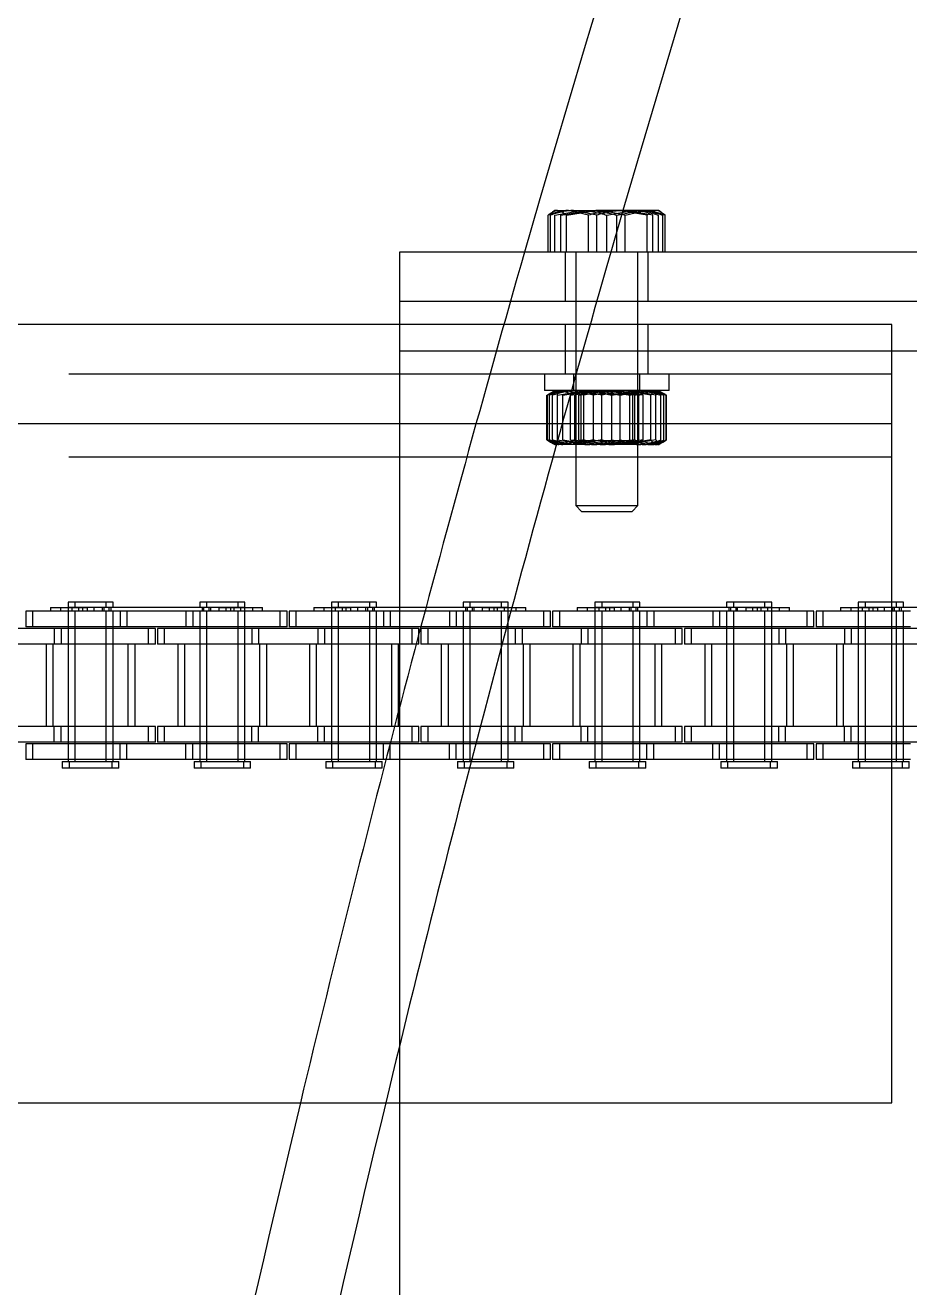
# Model space of a CAD drawing. Header units: metres. Extents: x 0 to 21025, y 0 to 14850.
# Drawn here: x 4790.2 to 4875.4, y 9243.3 to 9365 of the extents above; entities that cross this region are included whole.
import ezdxf

# ---------------------------------------------------------------- set-up
doc = ezdxf.new("R2010")
doc.units = ezdxf.units.M
doc.header["$LTSCALE"] = 25
doc.linetypes.add('HIDDEN2', pattern=[4.7625, 3.175, -1.5875])
for name, color, linetype in [('SL1', 8, 'Continuous'), ('SL4', 4, 'Continuous'), ('ST1', 7, 'HIDDEN2')]:
    doc.layers.add(name, color=color, linetype=linetype)

msp = doc.modelspace()

# ---------------------------------------------------------------- linework, layer by layer
at = {"layer": 'SL1'}
for radius, start, end in [(1916, 144.463607, 163.964491), (1908, 144.699411, 163.77037), (1908, 163.77037, 166.442822), (1916, 163.964491, 166.500502), (1916, 166.500502, 170.757506), (1908, 166.442822, 170.718412)]:
    msp.add_arc((6679.759, 8813.884), radius, start, end, dxfattribs=at)
at = {"layer": 'SL4'}
for p, q in [((4840.594, 9343.146), (4840.594, 9346.699)), ((4841.236, 9347.146), (4840.986, 9347.002)), ((4841.475, 9347.146), (4841.236, 9347.146)), ((4841.475, 9347.146), (4845.177, 9347.146)), ((4842.355, 9346.699), (4845.177, 9347.146)), ((4842.355, 9343.146), (4842.355, 9346.699)), ((4849.938, 9347.146), (4845.177, 9347.146)), ((4847.998, 9346.699), (4849.938, 9347.146)), ((4847.998, 9343.146), (4847.998, 9346.699)), ((4851.236, 9347.146), (4849.938, 9347.146)), ((4851.487, 9347.002), (4851.236, 9347.146)), ((4851.879, 9346.699), (4851.475, 9346.951)), ((4851.879, 9343.146), (4851.879, 9346.699)), ((4926.236, 9343.146), (4826.236, 9343.146)), ((4826.236, 9343.146), (4826.236, 9338.384)), ((4926.236, 9338.384), (4826.236, 9338.384)), ((4826.236, 9338.384), (4826.236, 9336.149)), ((4843.236, 9338.384), (4843.236, 9336.149)), ((4849.236, 9336.149), (4849.236, 9338.384)), ((4873.736, 9336.149), (3548.761, 9336.149)), ((4873.736, 9326.624), (4873.736, 9336.149)), ((4873.736, 9333.621), (4878.736, 9333.621)), ((3548.761, 9326.624), (4873.736, 9326.624)), ((4873.736, 9261.149), (4873.736, 9326.624)), ((4874.18, 9309.384), (4873.736, 9309.384)), ((4873.736, 9308.91), (4874.18, 9308.91)), ((4878.736, 9308.873), (4873.736, 9308.873)), ((4875.51, 9308.541), (4873.736, 9308.541)), ((4873.811, 9308.873), (4873.811, 9308.91)), ((4874.18, 9308.91), (4874.18, 9309.384)), ((4874.835, 9309.384), (4874.18, 9309.384)), ((4874.18, 9308.91), (4874.835, 9308.91)), ((4874.466, 9308.873), (4874.466, 9308.91)), ((4874.835, 9308.91), (4874.835, 9309.384)), ((4875.51, 9307.021), (4873.736, 9307.021)), ((4878.255, 9306.869), (4873.736, 9306.869)), ((4874.18, 9306.869), (4874.18, 9307.021)), ((4874.835, 9306.869), (4874.835, 9307.021)), ((4878.255, 9305.349), (4873.736, 9305.349)), ((4878.255, 9297.419), (4873.736, 9297.419)), ((4878.255, 9295.899), (4873.736, 9295.899)), ((4875.51, 9295.747), (4873.736, 9295.747)), ((4874.18, 9295.747), (4874.18, 9295.899)), ((4874.835, 9295.747), (4874.835, 9295.899)), ((4875.51, 9294.227), (4873.736, 9294.227)), ((4873.736, 9294.042), (4874.733, 9294.042)), ((4874.18, 9294.042), (4874.18, 9294.227)), ((4874.733, 9293.384), (4874.733, 9294.042)), ((4874.733, 9294.042), (4875.388, 9294.042)), ((4874.835, 9294.042), (4874.835, 9294.227)), ((4875.388, 9293.384), (4875.388, 9294.042)), ((4874.733, 9293.384), (4873.736, 9293.384)), ((4875.388, 9293.384), (4874.733, 9293.384)), ((3548.761, 9261.149), (4873.736, 9261.149)), ((4826.236, 9261.149), (4826.236, 9121.619))]:
    msp.add_line(p, q, dxfattribs=at)
for points, knots in [([(4840.594, 9346.699), (4840.655, 9346.755), (4840.941, 9347.018), (4841.239, 9347.09), (4841.475, 9347.146)], [0, 0, 0, 0, 0.2110008, 1, 1, 1, 1]), ([(4841.475, 9347.146), (4841.544, 9347.141), (4841.842, 9347.12), (4842.132, 9346.882), (4842.355, 9346.699)], [0, 0, 0, 0, 0.2318493, 1, 1, 1, 1]), ([(4845.177, 9347.146), (4845.243, 9347.146), (4846.196, 9347.139), (4847.13, 9346.911), (4847.998, 9346.699)], [0, 0, 0, 0, 0.0702006, 1, 1, 1, 1]), ([(4849.938, 9347.146), (4849.984, 9347.146), (4850.639, 9347.139), (4851.282, 9346.911), (4851.879, 9346.699)], [0, 0, 0, 0, 0.0702006, 1, 1, 1, 1])]:
    msp.add_open_spline(points, degree=3, knots=knots, dxfattribs=at)
at = {"layer": 'ST1'}
for p, q in [((4840.821, 9343.146), (4840.821, 9346.699)), ((4841.308, 9347.146), (4841.236, 9347.146)), ((4841.236, 9346.699), (4843.736, 9347.146)), ((4841.236, 9343.146), (4841.236, 9346.699)), ((4841.794, 9346.699), (4844.502, 9347.146)), ((4841.794, 9343.146), (4841.794, 9346.699)), ((4844.475, 9346.699), (4842.534, 9347.146)), ((4845.263, 9346.699), (4843.042, 9347.146)), ((4844.475, 9343.146), (4844.475, 9346.699)), ((4845.263, 9343.146), (4845.263, 9346.699)), ((4846.236, 9346.699), (4848.736, 9347.146)), ((4846.236, 9343.146), (4846.236, 9346.699)), ((4847.209, 9346.699), (4849.43, 9347.146)), ((4847.209, 9343.146), (4847.209, 9346.699)), ((4850.117, 9346.699), (4847.296, 9347.146)), ((4850.678, 9346.699), (4847.971, 9347.146)), ((4850.117, 9343.146), (4850.117, 9346.699)), ((4850.678, 9343.146), (4850.678, 9346.699)), ((4851.236, 9343.146), (4851.236, 9346.699)), ((4851.651, 9343.146), (4851.651, 9346.699)), ((4842.236, 9343.146), (4842.236, 9338.384)), ((4843.236, 9343.146), (4843.236, 9338.384)), ((4849.236, 9338.384), (4849.236, 9343.146)), ((4850.236, 9338.384), (4850.236, 9343.146)), ((4826.236, 9336.149), (4826.236, 9333.621)), ((4842.236, 9336.149), (4842.236, 9331.386)), ((4843.236, 9336.149), (4843.236, 9318.701)), ((4849.236, 9318.701), (4849.236, 9336.149)), ((4850.236, 9331.386), (4850.236, 9336.149)), ((4826.236, 9333.621), (4926.236, 9333.621)), ((4826.236, 9333.621), (4826.236, 9261.149)), ((4826.236, 9333.621), (4873.736, 9333.621)), ((4873.736, 9331.386), (3548.761, 9331.386)), ((4840.236, 9331.386), (4840.236, 9329.786)), ((4843.036, 9331.386), (4843.036, 9329.786)), ((4849.436, 9329.786), (4849.436, 9331.386)), ((4852.236, 9329.786), (4852.236, 9331.386)), ((4852.236, 9329.786), (4840.236, 9329.786)), ((4840.467, 9325.033), (4840.467, 9329.339)), ((4840.512, 9325.033), (4840.512, 9329.339)), ((4840.823, 9329.548), (4840.572, 9329.402)), ((4840.72, 9325.033), (4840.72, 9329.339)), ((4841.109, 9329.712), (4840.823, 9329.548)), ((4841.014, 9325.033), (4841.014, 9329.339)), ((4841.236, 9329.786), (4841.109, 9329.712)), ((4841.493, 9329.339), (4844.104, 9329.786)), ((4841.493, 9325.033), (4841.493, 9329.339)), ((4843.158, 9329.339), (4841.812, 9329.786)), ((4842.002, 9329.339), (4844.76, 9329.786)), ((4842.002, 9325.033), (4842.002, 9329.339)), ((4844.025, 9329.339), (4842.268, 9329.786)), ((4842.723, 9329.339), (4845.586, 9329.786)), ((4842.723, 9325.033), (4842.723, 9329.339)), ((4844.955, 9329.339), (4842.838, 9329.786)), ((4843.158, 9325.033), (4843.158, 9329.339)), ((4843.236, 9329.786), (4843.736, 9329.436)), ((4845.757, 9329.339), (4843.386, 9329.786)), ((4843.546, 9329.339), (4846.43, 9329.786)), ((4843.546, 9325.033), (4843.546, 9329.339)), ((4848.736, 9329.436), (4843.736, 9329.436)), ((4843.736, 9329.436), (4843.736, 9324.962)), ((4844.025, 9325.033), (4844.025, 9329.339)), ((4844.955, 9325.033), (4844.955, 9329.339)), ((4845.757, 9325.033), (4845.757, 9329.339)), ((4848.927, 9329.339), (4846.042, 9329.786)), ((4846.715, 9329.339), (4849.087, 9329.786)), ((4846.715, 9325.033), (4846.715, 9329.339)), ((4849.749, 9329.339), (4846.887, 9329.786)), ((4847.517, 9329.339), (4849.635, 9329.786)), ((4847.517, 9325.033), (4847.517, 9329.339)), ((4850.471, 9329.339), (4847.713, 9329.786)), ((4850.98, 9329.339), (4848.368, 9329.786)), ((4848.448, 9329.339), (4850.204, 9329.786)), ((4848.448, 9325.033), (4848.448, 9329.339)), ((4848.736, 9329.436), (4849.236, 9329.786)), ((4848.736, 9324.962), (4848.736, 9329.436)), ((4848.927, 9325.033), (4848.927, 9329.339)), ((4849.315, 9329.339), (4850.66, 9329.786)), ((4849.315, 9325.033), (4849.315, 9329.339)), ((4849.749, 9325.033), (4849.749, 9329.339)), ((4850.471, 9325.033), (4850.471, 9329.339)), ((4850.98, 9325.033), (4850.98, 9329.339)), ((4851.254, 9329.776), (4851.236, 9329.786)), ((4851.364, 9329.712), (4851.254, 9329.776)), ((4851.363, 9329.683), (4851.752, 9329.339)), ((4851.649, 9329.548), (4851.364, 9329.712)), ((4851.459, 9325.033), (4851.459, 9329.339)), ((4851.633, 9329.507), (4851.961, 9329.339)), ((4851.901, 9329.402), (4851.649, 9329.548)), ((4851.752, 9325.033), (4851.752, 9329.339)), ((4851.889, 9329.381), (4852.005, 9329.339)), ((4851.961, 9325.033), (4851.961, 9329.339)), ((4852.005, 9325.033), (4852.005, 9329.339)), ((3548.761, 9326.624), (4873.736, 9326.624)), ((4840.572, 9324.97), (4840.823, 9324.824)), ((4840.823, 9324.824), (4841.109, 9324.66)), ((4841.109, 9324.66), (4841.219, 9324.596)), ((4841.219, 9324.596), (4841.236, 9324.586)), ((4843.386, 9324.586), (4841.236, 9324.586)), ((4841.493, 9325.033), (4844.104, 9324.586)), ((4843.158, 9325.033), (4841.812, 9324.586)), ((4842.002, 9325.033), (4844.76, 9324.586)), ((4844.025, 9325.033), (4842.268, 9324.586)), ((4842.723, 9325.033), (4845.586, 9324.586)), ((4844.955, 9325.033), (4842.838, 9324.586)), ((4843.736, 9324.962), (4843.236, 9324.611)), ((4843.236, 9324.611), (4849.226, 9324.611)), ((4845.757, 9325.033), (4843.386, 9324.586)), ((4848.368, 9324.586), (4843.386, 9324.586)), ((4843.546, 9325.033), (4846.43, 9324.586)), ((4843.736, 9324.962), (4848.736, 9324.962)), ((4848.927, 9325.033), (4846.042, 9324.586)), ((4846.715, 9325.033), (4849.087, 9324.586)), ((4849.749, 9325.033), (4846.887, 9324.586)), ((4847.517, 9325.033), (4849.635, 9324.586)), ((4850.471, 9325.033), (4847.713, 9324.586)), ((4850.98, 9325.033), (4848.368, 9324.586)), ((4851.219, 9324.586), (4848.368, 9324.586)), ((4848.448, 9325.033), (4850.204, 9324.586)), ((4849.236, 9324.611), (4848.736, 9324.962)), ((4849.226, 9324.611), (4849.236, 9324.611)), ((4849.236, 9324.586), (4849.236, 9324.611)), ((4849.315, 9325.033), (4850.66, 9324.586)), ((4851.236, 9324.586), (4851.254, 9324.596)), ((4851.254, 9324.596), (4851.364, 9324.66)), ((4851.354, 9324.681), (4851.752, 9325.033)), ((4851.364, 9324.66), (4851.649, 9324.824)), ((4851.649, 9324.824), (4851.901, 9324.97)), ((4851.889, 9324.991), (4852.005, 9325.033)), ((4873.736, 9323.386), (3548.761, 9323.386)), ((4843.236, 9318.701), (4849.236, 9318.701)), ((4843.236, 9318.701), (4843.791, 9318.146)), ((4843.791, 9318.146), (4848.682, 9318.146)), ((4848.682, 9318.146), (4849.236, 9318.701)), ((4799.31, 9308.541), (4790.215, 9308.541)), ((4790.215, 9308.541), (4790.215, 9307.021)), ((4790.87, 9308.541), (4790.87, 9307.021)), ((4792.583, 9308.873), (4796.135, 9308.873)), ((4792.583, 9308.873), (4792.583, 9308.541)), ((4793.559, 9308.873), (4793.559, 9308.541)), ((4797.98, 9309.384), (4794.29, 9309.384)), ((4794.29, 9309.384), (4794.29, 9308.91)), ((4794.29, 9308.91), (4797.98, 9308.91)), ((4794.29, 9308.873), (4794.29, 9307.021)), ((4794.29, 9308.541), (4794.29, 9294.042)), ((4794.659, 9308.91), (4794.659, 9308.541)), ((4794.945, 9309.384), (4794.945, 9308.91)), ((4794.945, 9308.541), (4794.945, 9307.021)), ((4794.945, 9308.541), (4794.945, 9294.042)), ((4795.314, 9308.91), (4795.314, 9308.541)), ((4795.683, 9308.873), (4795.683, 9308.541)), ((4796.135, 9308.873), (4796.135, 9308.541)), ((4808.835, 9308.873), (4796.135, 9308.873)), ((4796.79, 9308.873), (4796.79, 9308.541)), ((4797.611, 9308.541), (4797.611, 9308.91)), ((4797.754, 9308.873), (4797.754, 9308.541)), ((4798.635, 9309.384), (4797.98, 9309.384)), ((4797.98, 9308.91), (4797.98, 9309.384)), ((4797.98, 9308.91), (4798.635, 9308.91)), ((4797.98, 9307.021), (4797.98, 9308.541)), ((4797.98, 9294.042), (4797.98, 9308.541)), ((4798.266, 9308.541), (4798.266, 9308.91)), ((4798.409, 9308.873), (4798.409, 9308.541)), ((4798.635, 9308.91), (4798.635, 9309.384)), ((4798.635, 9307.021), (4798.635, 9308.541)), ((4798.635, 9294.042), (4798.635, 9308.541)), ((4799.31, 9308.541), (4799.31, 9307.021)), ((4805.66, 9308.541), (4799.31, 9308.541)), ((4799.965, 9308.541), (4799.965, 9307.021)), ((4805.66, 9308.541), (4805.66, 9307.021)), ((4814.755, 9308.541), (4805.66, 9308.541)), ((4806.315, 9308.541), (4806.315, 9307.021)), ((4810.68, 9309.384), (4806.99, 9309.384)), ((4806.99, 9309.384), (4806.99, 9308.91)), ((4806.99, 9308.91), (4810.68, 9308.91)), ((4806.99, 9308.541), (4806.99, 9307.021)), ((4806.99, 9308.541), (4806.99, 9294.042)), ((4807.216, 9308.873), (4807.216, 9308.541)), ((4807.359, 9308.91), (4807.359, 9308.541)), ((4807.645, 9309.384), (4807.645, 9308.91)), ((4807.645, 9308.541), (4807.645, 9307.021)), ((4807.645, 9308.541), (4807.645, 9294.042)), ((4807.871, 9308.873), (4807.871, 9308.541)), ((4808.014, 9308.91), (4808.014, 9308.541)), ((4808.835, 9308.873), (4808.835, 9308.541)), ((4808.835, 9308.873), (4812.065, 9308.873)), ((4809.49, 9308.873), (4809.49, 9308.541)), ((4809.942, 9308.873), (4809.942, 9308.541)), ((4810.311, 9308.541), (4810.311, 9308.91)), ((4811.335, 9309.384), (4810.68, 9309.384)), ((4810.68, 9308.91), (4810.68, 9309.384)), ((4810.68, 9308.91), (4811.335, 9308.91)), ((4810.68, 9307.021), (4810.68, 9308.541)), ((4810.68, 9294.042), (4810.68, 9308.541)), ((4810.966, 9308.541), (4810.966, 9308.91)), ((4811.335, 9308.91), (4811.335, 9309.384)), ((4811.335, 9307.021), (4811.335, 9308.873)), ((4811.335, 9294.042), (4811.335, 9308.541)), ((4812.065, 9308.873), (4812.065, 9308.541)), ((4812.065, 9308.873), (4813.042, 9308.873)), ((4813.042, 9308.541), (4813.042, 9308.873)), ((4815.41, 9308.541), (4814.755, 9308.541)), ((4814.755, 9307.021), (4814.755, 9308.541)), ((4815.41, 9307.021), (4815.41, 9308.541)), ((4824.71, 9308.541), (4815.615, 9308.541)), ((4815.615, 9308.541), (4815.615, 9307.021)), ((4816.27, 9308.541), (4816.27, 9307.021)), ((4817.983, 9308.873), (4821.535, 9308.873)), ((4817.983, 9308.873), (4817.983, 9308.541)), ((4818.959, 9308.873), (4818.959, 9308.541)), ((4823.38, 9309.384), (4819.69, 9309.384)), ((4819.69, 9309.384), (4819.69, 9308.91)), ((4819.69, 9308.91), (4823.38, 9308.91)), ((4819.69, 9308.873), (4819.69, 9307.021)), ((4819.69, 9308.541), (4819.69, 9294.042)), ((4820.059, 9308.91), (4820.059, 9308.541)), ((4820.345, 9309.384), (4820.345, 9308.91)), ((4820.345, 9308.541), (4820.345, 9307.021)), ((4820.345, 9308.541), (4820.345, 9294.042)), ((4820.714, 9308.91), (4820.714, 9308.541)), ((4821.083, 9308.873), (4821.083, 9308.541)), ((4821.535, 9308.873), (4821.535, 9308.541)), ((4834.235, 9308.873), (4821.535, 9308.873)), ((4822.19, 9308.873), (4822.19, 9308.541)), ((4823.011, 9308.541), (4823.011, 9308.91)), ((4823.154, 9308.873), (4823.154, 9308.541)), ((4824.035, 9309.384), (4823.38, 9309.384)), ((4823.38, 9308.91), (4823.38, 9309.384)), ((4823.38, 9308.91), (4824.035, 9308.91)), ((4823.38, 9307.021), (4823.38, 9308.541)), ((4823.38, 9294.042), (4823.38, 9308.541)), ((4823.666, 9308.541), (4823.666, 9308.91)), ((4823.809, 9308.873), (4823.809, 9308.541)), ((4824.035, 9308.91), (4824.035, 9309.384)), ((4824.035, 9307.021), (4824.035, 9308.541)), ((4824.035, 9294.042), (4824.035, 9308.541)), ((4824.71, 9308.541), (4824.71, 9307.021)), ((4831.06, 9308.541), (4824.71, 9308.541)), ((4825.365, 9308.541), (4825.365, 9307.021)), ((4831.06, 9308.541), (4831.06, 9307.021)), ((4840.155, 9308.541), (4831.06, 9308.541)), ((4831.715, 9308.541), (4831.715, 9307.021)), ((4836.08, 9309.384), (4832.39, 9309.384)), ((4832.39, 9309.384), (4832.39, 9308.91)), ((4832.39, 9308.91), (4836.08, 9308.91)), ((4832.39, 9308.541), (4832.39, 9307.021)), ((4832.39, 9308.541), (4832.39, 9294.042)), ((4832.616, 9308.873), (4832.616, 9308.541)), ((4832.759, 9308.91), (4832.759, 9308.541)), ((4833.045, 9309.384), (4833.045, 9308.91)), ((4833.045, 9308.541), (4833.045, 9307.021)), ((4833.045, 9308.541), (4833.045, 9294.042)), ((4833.271, 9308.873), (4833.271, 9308.541)), ((4833.414, 9308.91), (4833.414, 9308.541)), ((4834.235, 9308.873), (4834.235, 9308.541)), ((4834.235, 9308.873), (4837.465, 9308.873)), ((4834.89, 9308.873), (4834.89, 9308.541)), ((4835.342, 9308.873), (4835.342, 9308.541)), ((4835.711, 9308.541), (4835.711, 9308.91)), ((4836.735, 9309.384), (4836.08, 9309.384)), ((4836.08, 9308.91), (4836.08, 9309.384)), ((4836.08, 9308.91), (4836.735, 9308.91)), ((4836.08, 9307.021), (4836.08, 9308.541)), ((4836.08, 9294.042), (4836.08, 9308.541)), ((4836.366, 9308.541), (4836.366, 9308.91)), ((4836.735, 9308.91), (4836.735, 9309.384)), ((4836.735, 9307.021), (4836.735, 9308.873)), ((4836.735, 9294.042), (4836.735, 9308.541)), ((4837.465, 9308.873), (4837.465, 9308.541)), ((4837.465, 9308.873), (4838.442, 9308.873)), ((4838.442, 9308.541), (4838.442, 9308.873)), ((4840.81, 9308.541), (4840.155, 9308.541)), ((4840.155, 9307.021), (4840.155, 9308.541)), ((4840.81, 9307.021), (4840.81, 9308.541)), ((4850.11, 9308.541), (4841.015, 9308.541)), ((4841.015, 9308.541), (4841.015, 9307.021)), ((4841.67, 9308.541), (4841.67, 9307.021)), ((4843.383, 9308.873), (4846.935, 9308.873)), ((4843.383, 9308.873), (4843.383, 9308.541)), ((4844.359, 9308.873), (4844.359, 9308.541)), ((4848.78, 9309.384), (4845.09, 9309.384)), ((4845.09, 9309.384), (4845.09, 9308.91)), ((4845.09, 9308.91), (4848.78, 9308.91)), ((4845.09, 9308.873), (4845.09, 9307.021)), ((4845.09, 9308.541), (4845.09, 9294.042)), ((4845.459, 9308.91), (4845.459, 9308.541)), ((4845.745, 9309.384), (4845.745, 9308.91)), ((4845.745, 9308.541), (4845.745, 9307.021)), ((4845.745, 9308.541), (4845.745, 9294.042)), ((4846.114, 9308.91), (4846.114, 9308.541)), ((4846.483, 9308.873), (4846.483, 9308.541)), ((4846.935, 9308.873), (4846.935, 9308.541)), ((4859.635, 9308.873), (4846.935, 9308.873)), ((4847.59, 9308.873), (4847.59, 9308.541)), ((4848.411, 9308.541), (4848.411, 9308.91)), ((4848.554, 9308.873), (4848.554, 9308.541)), ((4849.435, 9309.384), (4848.78, 9309.384)), ((4848.78, 9308.91), (4848.78, 9309.384)), ((4848.78, 9308.91), (4849.435, 9308.91)), ((4848.78, 9307.021), (4848.78, 9308.541)), ((4848.78, 9294.042), (4848.78, 9308.541)), ((4849.066, 9308.541), (4849.066, 9308.91)), ((4849.209, 9308.873), (4849.209, 9308.541)), ((4849.435, 9308.91), (4849.435, 9309.384)), ((4849.435, 9307.021), (4849.435, 9308.541)), ((4849.435, 9294.042), (4849.435, 9308.541)), ((4850.11, 9308.541), (4850.11, 9307.021)), ((4856.46, 9308.541), (4850.11, 9308.541)), ((4850.765, 9308.541), (4850.765, 9307.021)), ((4856.46, 9308.541), (4856.46, 9307.021)), ((4865.555, 9308.541), (4856.46, 9308.541)), ((4857.115, 9308.541), (4857.115, 9307.021)), ((4861.48, 9309.384), (4857.79, 9309.384)), ((4857.79, 9309.384), (4857.79, 9308.91)), ((4857.79, 9308.91), (4861.48, 9308.91)), ((4857.79, 9308.541), (4857.79, 9307.021)), ((4857.79, 9308.541), (4857.79, 9294.042)), ((4858.016, 9308.873), (4858.016, 9308.541)), ((4858.159, 9308.91), (4858.159, 9308.541)), ((4858.445, 9309.384), (4858.445, 9308.91)), ((4858.445, 9308.541), (4858.445, 9307.021)), ((4858.445, 9308.541), (4858.445, 9294.042)), ((4858.671, 9308.873), (4858.671, 9308.541)), ((4858.814, 9308.91), (4858.814, 9308.541)), ((4859.635, 9308.873), (4859.635, 9308.541)), ((4859.635, 9308.873), (4862.865, 9308.873)), ((4860.29, 9308.873), (4860.29, 9308.541)), ((4860.742, 9308.873), (4860.742, 9308.541)), ((4861.111, 9308.541), (4861.111, 9308.91)), ((4862.135, 9309.384), (4861.48, 9309.384)), ((4861.48, 9308.91), (4861.48, 9309.384)), ((4861.48, 9308.91), (4862.135, 9308.91)), ((4861.48, 9307.021), (4861.48, 9308.541)), ((4861.48, 9294.042), (4861.48, 9308.541)), ((4861.766, 9308.541), (4861.766, 9308.91)), ((4862.135, 9308.91), (4862.135, 9309.384)), ((4862.135, 9307.021), (4862.135, 9308.873)), ((4862.135, 9294.042), (4862.135, 9308.541)), ((4862.865, 9308.873), (4862.865, 9308.541)), ((4862.865, 9308.873), (4863.842, 9308.873)), ((4863.842, 9308.541), (4863.842, 9308.873)), ((4866.21, 9308.541), (4865.555, 9308.541)), ((4865.555, 9307.021), (4865.555, 9308.541)), ((4866.21, 9307.021), (4866.21, 9308.541)), ((4873.736, 9308.541), (4866.415, 9308.541)), ((4866.415, 9308.541), (4866.415, 9307.021)), ((4867.07, 9308.541), (4867.07, 9307.021)), ((4868.783, 9308.873), (4872.335, 9308.873)), ((4868.783, 9308.873), (4868.783, 9308.541)), ((4869.759, 9308.873), (4869.759, 9308.541)), ((4873.736, 9309.384), (4870.49, 9309.384)), ((4870.49, 9309.384), (4870.49, 9308.91)), ((4870.49, 9308.91), (4873.736, 9308.91)), ((4870.49, 9308.873), (4870.49, 9307.021)), ((4870.49, 9308.541), (4870.49, 9294.042)), ((4870.859, 9308.91), (4870.859, 9308.541)), ((4871.145, 9309.384), (4871.145, 9308.91)), ((4871.145, 9308.541), (4871.145, 9307.021)), ((4871.145, 9308.541), (4871.145, 9294.042)), ((4871.514, 9308.91), (4871.514, 9308.541)), ((4871.883, 9308.873), (4871.883, 9308.541)), ((4872.335, 9308.873), (4872.335, 9308.541)), ((4873.736, 9308.873), (4872.335, 9308.873)), ((4872.99, 9308.873), (4872.99, 9308.541)), ((4873.811, 9308.541), (4873.811, 9308.873)), ((4873.954, 9308.873), (4873.954, 9308.541)), ((4874.18, 9307.021), (4874.18, 9308.541)), ((4874.18, 9307.021), (4874.18, 9308.541)), ((4874.466, 9308.541), (4874.466, 9308.873)), ((4874.609, 9308.873), (4874.609, 9308.541)), ((4874.835, 9307.021), (4874.835, 9308.541)), ((4874.835, 9307.021), (4874.835, 9308.541)), ((4792.96, 9306.869), (4786.61, 9306.869)), ((4799.31, 9307.021), (4790.215, 9307.021)), ((4792.96, 9306.869), (4792.96, 9305.349)), ((4802.055, 9306.869), (4792.96, 9306.869)), ((4793.615, 9306.869), (4793.615, 9305.349)), ((4794.29, 9306.869), (4794.29, 9305.349)), ((4794.945, 9306.869), (4794.945, 9305.349)), ((4797.98, 9305.349), (4797.98, 9306.869)), ((4798.635, 9305.349), (4798.635, 9306.869)), ((4805.66, 9307.021), (4799.31, 9307.021)), ((4802.71, 9306.869), (4802.055, 9306.869)), ((4802.055, 9305.349), (4802.055, 9306.869)), ((4802.71, 9305.349), (4802.71, 9306.869)), ((4812.01, 9306.869), (4802.915, 9306.869)), ((4802.915, 9306.869), (4802.915, 9305.349)), ((4803.57, 9306.869), (4803.57, 9305.349)), ((4814.755, 9307.021), (4805.66, 9307.021)), ((4806.99, 9306.869), (4806.99, 9305.349)), ((4807.645, 9306.869), (4807.645, 9305.349)), ((4810.68, 9305.349), (4810.68, 9306.869)), ((4811.335, 9305.349), (4811.335, 9306.869)), ((4812.01, 9306.869), (4812.01, 9305.349)), ((4818.36, 9306.869), (4812.01, 9306.869)), ((4812.665, 9306.869), (4812.665, 9305.349)), ((4815.41, 9307.021), (4814.755, 9307.021)), ((4824.71, 9307.021), (4815.615, 9307.021)), ((4818.36, 9306.869), (4818.36, 9305.349)), ((4827.455, 9306.869), (4818.36, 9306.869)), ((4819.015, 9306.869), (4819.015, 9305.349)), ((4819.69, 9306.869), (4819.69, 9305.349)), ((4820.345, 9306.869), (4820.345, 9305.349)), ((4823.38, 9305.349), (4823.38, 9306.869)), ((4824.035, 9305.349), (4824.035, 9306.869)), ((4831.06, 9307.021), (4824.71, 9307.021)), ((4828.11, 9306.869), (4827.455, 9306.869)), ((4827.455, 9305.349), (4827.455, 9306.869)), ((4828.11, 9305.349), (4828.11, 9306.869)), ((4837.41, 9306.869), (4828.315, 9306.869)), ((4828.315, 9306.869), (4828.315, 9305.349)), ((4828.97, 9306.869), (4828.97, 9305.349)), ((4840.155, 9307.021), (4831.06, 9307.021)), ((4832.39, 9306.869), (4832.39, 9305.349)), ((4833.045, 9306.869), (4833.045, 9305.349)), ((4836.08, 9305.349), (4836.08, 9306.869)), ((4836.735, 9305.349), (4836.735, 9306.869)), ((4837.41, 9306.869), (4837.41, 9305.349)), ((4843.76, 9306.869), (4837.41, 9306.869)), ((4838.065, 9306.869), (4838.065, 9305.349)), ((4840.81, 9307.021), (4840.155, 9307.021)), ((4850.11, 9307.021), (4841.015, 9307.021)), ((4843.76, 9306.869), (4843.76, 9305.349)), ((4852.855, 9306.869), (4843.76, 9306.869)), ((4844.415, 9306.869), (4844.415, 9305.349)), ((4845.09, 9306.869), (4845.09, 9305.349)), ((4845.745, 9306.869), (4845.745, 9305.349)), ((4848.78, 9305.349), (4848.78, 9306.869)), ((4849.435, 9305.349), (4849.435, 9306.869)), ((4856.46, 9307.021), (4850.11, 9307.021)), ((4853.51, 9306.869), (4852.855, 9306.869)), ((4852.855, 9305.349), (4852.855, 9306.869)), ((4853.51, 9305.349), (4853.51, 9306.869)), ((4862.81, 9306.869), (4853.715, 9306.869)), ((4853.715, 9306.869), (4853.715, 9305.349)), ((4854.37, 9306.869), (4854.37, 9305.349)), ((4865.555, 9307.021), (4856.46, 9307.021)), ((4857.79, 9306.869), (4857.79, 9305.349)), ((4858.445, 9306.869), (4858.445, 9305.349)), ((4861.48, 9305.349), (4861.48, 9306.869)), ((4862.135, 9305.349), (4862.135, 9306.869)), ((4862.81, 9306.869), (4862.81, 9305.349)), ((4869.16, 9306.869), (4862.81, 9306.869)), ((4863.465, 9306.869), (4863.465, 9305.349)), ((4866.21, 9307.021), (4865.555, 9307.021)), ((4873.736, 9307.021), (4866.415, 9307.021)), ((4869.16, 9306.869), (4869.16, 9305.349)), ((4873.736, 9306.869), (4869.16, 9306.869)), ((4869.815, 9306.869), (4869.815, 9305.349)), ((4870.49, 9306.869), (4870.49, 9305.349)), ((4871.145, 9306.869), (4871.145, 9305.349)), ((4874.18, 9295.899), (4874.18, 9306.869)), ((4874.18, 9305.349), (4874.18, 9306.869)), ((4874.835, 9295.899), (4874.835, 9306.869)), ((4874.835, 9305.349), (4874.835, 9306.869)), ((4792.96, 9305.349), (4786.61, 9305.349)), ((4792.175, 9305.349), (4792.175, 9297.419)), ((4792.83, 9305.349), (4792.83, 9297.419)), ((4802.055, 9305.349), (4792.96, 9305.349)), ((4794.29, 9305.349), (4794.29, 9297.419)), ((4794.945, 9305.349), (4794.945, 9297.419)), ((4797.98, 9297.419), (4797.98, 9305.349)), ((4798.635, 9297.419), (4798.635, 9305.349)), ((4800.095, 9297.419), (4800.095, 9305.349)), ((4800.75, 9297.419), (4800.75, 9305.349)), ((4802.71, 9305.349), (4802.055, 9305.349)), ((4812.01, 9305.349), (4802.915, 9305.349)), ((4804.875, 9305.349), (4804.875, 9297.419)), ((4805.53, 9305.349), (4805.53, 9297.419)), ((4806.99, 9305.349), (4806.99, 9297.419)), ((4807.645, 9305.349), (4807.645, 9297.419)), ((4810.68, 9297.419), (4810.68, 9305.349)), ((4811.335, 9297.419), (4811.335, 9305.349)), ((4818.36, 9305.349), (4812.01, 9305.349)), ((4812.795, 9297.419), (4812.795, 9305.349)), ((4813.45, 9297.419), (4813.45, 9305.349)), ((4817.575, 9305.349), (4817.575, 9297.419)), ((4818.23, 9305.349), (4818.23, 9297.419)), ((4827.455, 9305.349), (4818.36, 9305.349)), ((4819.69, 9305.349), (4819.69, 9297.419)), ((4820.345, 9305.349), (4820.345, 9297.419)), ((4823.38, 9297.419), (4823.38, 9305.349)), ((4824.035, 9297.419), (4824.035, 9305.349)), ((4825.495, 9297.419), (4825.495, 9305.349)), ((4826.15, 9297.419), (4826.15, 9305.349)), ((4828.11, 9305.349), (4827.455, 9305.349)), ((4837.41, 9305.349), (4828.315, 9305.349)), ((4830.275, 9305.349), (4830.275, 9297.419)), ((4830.93, 9305.349), (4830.93, 9297.419)), ((4832.39, 9305.349), (4832.39, 9297.419)), ((4833.045, 9305.349), (4833.045, 9297.419)), ((4836.08, 9297.419), (4836.08, 9305.349)), ((4836.735, 9297.419), (4836.735, 9305.349)), ((4843.76, 9305.349), (4837.41, 9305.349)), ((4838.195, 9297.419), (4838.195, 9305.349)), ((4838.85, 9297.419), (4838.85, 9305.349)), ((4842.975, 9305.349), (4842.975, 9297.419)), ((4843.63, 9305.349), (4843.63, 9297.419)), ((4852.855, 9305.349), (4843.76, 9305.349)), ((4845.09, 9305.349), (4845.09, 9297.419)), ((4845.745, 9305.349), (4845.745, 9297.419)), ((4848.78, 9297.419), (4848.78, 9305.349)), ((4849.435, 9297.419), (4849.435, 9305.349)), ((4850.895, 9297.419), (4850.895, 9305.349)), ((4851.55, 9297.419), (4851.55, 9305.349)), ((4853.51, 9305.349), (4852.855, 9305.349)), ((4862.81, 9305.349), (4853.715, 9305.349)), ((4855.675, 9305.349), (4855.675, 9297.419)), ((4856.33, 9305.349), (4856.33, 9297.419)), ((4857.79, 9305.349), (4857.79, 9297.419)), ((4858.445, 9305.349), (4858.445, 9297.419)), ((4861.48, 9297.419), (4861.48, 9305.349)), ((4862.135, 9297.419), (4862.135, 9305.349)), ((4869.16, 9305.349), (4862.81, 9305.349)), ((4863.595, 9297.419), (4863.595, 9305.349)), ((4864.25, 9297.419), (4864.25, 9305.349)), ((4868.375, 9305.349), (4868.375, 9297.419)), ((4869.03, 9305.349), (4869.03, 9297.419)), ((4873.736, 9305.349), (4869.16, 9305.349)), ((4870.49, 9305.349), (4870.49, 9297.419)), ((4871.145, 9305.349), (4871.145, 9297.419)), ((4874.18, 9297.419), (4874.18, 9305.349)), ((4874.835, 9297.419), (4874.835, 9305.349)), ((4792.96, 9297.419), (4786.61, 9297.419)), ((4792.96, 9295.899), (4792.96, 9297.419)), ((4802.055, 9297.419), (4792.96, 9297.419)), ((4793.615, 9295.899), (4793.615, 9297.419)), ((4794.29, 9297.419), (4794.29, 9295.899)), ((4794.945, 9297.419), (4794.945, 9295.899)), ((4797.98, 9295.899), (4797.98, 9297.419)), ((4798.635, 9295.899), (4798.635, 9297.419)), ((4802.71, 9297.419), (4802.055, 9297.419)), ((4802.055, 9295.899), (4802.055, 9297.419)), ((4802.71, 9295.899), (4802.71, 9297.419)), ((4812.01, 9297.419), (4802.915, 9297.419)), ((4802.915, 9297.419), (4802.915, 9295.899)), ((4803.57, 9297.419), (4803.57, 9295.899)), ((4806.99, 9297.419), (4806.99, 9295.899)), ((4807.645, 9297.419), (4807.645, 9295.899)), ((4810.68, 9295.899), (4810.68, 9297.419)), ((4811.335, 9295.899), (4811.335, 9297.419)), ((4812.01, 9295.899), (4812.01, 9297.419)), ((4818.36, 9297.419), (4812.01, 9297.419)), ((4812.665, 9295.899), (4812.665, 9297.419)), ((4818.36, 9295.899), (4818.36, 9297.419)), ((4827.455, 9297.419), (4818.36, 9297.419)), ((4819.015, 9295.899), (4819.015, 9297.419)), ((4819.69, 9297.419), (4819.69, 9295.899)), ((4820.345, 9297.419), (4820.345, 9295.899)), ((4823.38, 9295.899), (4823.38, 9297.419)), ((4824.035, 9295.899), (4824.035, 9297.419)), ((4828.11, 9297.419), (4827.455, 9297.419)), ((4827.455, 9295.899), (4827.455, 9297.419)), ((4828.11, 9295.899), (4828.11, 9297.419)), ((4837.41, 9297.419), (4828.315, 9297.419)), ((4828.315, 9297.419), (4828.315, 9295.899)), ((4828.97, 9297.419), (4828.97, 9295.899)), ((4832.39, 9297.419), (4832.39, 9295.899)), ((4833.045, 9297.419), (4833.045, 9295.899)), ((4836.08, 9295.899), (4836.08, 9297.419)), ((4836.735, 9295.899), (4836.735, 9297.419)), ((4837.41, 9295.899), (4837.41, 9297.419)), ((4843.76, 9297.419), (4837.41, 9297.419)), ((4838.065, 9295.899), (4838.065, 9297.419)), ((4843.76, 9295.899), (4843.76, 9297.419)), ((4852.855, 9297.419), (4843.76, 9297.419)), ((4844.415, 9295.899), (4844.415, 9297.419)), ((4845.09, 9297.419), (4845.09, 9295.899)), ((4845.745, 9297.419), (4845.745, 9295.899)), ((4848.78, 9295.899), (4848.78, 9297.419)), ((4849.435, 9295.899), (4849.435, 9297.419)), ((4853.51, 9297.419), (4852.855, 9297.419)), ((4852.855, 9295.899), (4852.855, 9297.419)), ((4853.51, 9295.899), (4853.51, 9297.419)), ((4862.81, 9297.419), (4853.715, 9297.419)), ((4853.715, 9297.419), (4853.715, 9295.899)), ((4854.37, 9297.419), (4854.37, 9295.899)), ((4857.79, 9297.419), (4857.79, 9295.899)), ((4858.445, 9297.419), (4858.445, 9295.899)), ((4861.48, 9295.899), (4861.48, 9297.419)), ((4862.135, 9295.899), (4862.135, 9297.419)), ((4862.81, 9295.899), (4862.81, 9297.419)), ((4869.16, 9297.419), (4862.81, 9297.419)), ((4863.465, 9295.899), (4863.465, 9297.419)), ((4869.16, 9295.899), (4869.16, 9297.419)), ((4873.736, 9297.419), (4869.16, 9297.419)), ((4869.815, 9295.899), (4869.815, 9297.419)), ((4870.49, 9297.419), (4870.49, 9295.899)), ((4871.145, 9297.419), (4871.145, 9295.899)), ((4874.18, 9295.899), (4874.18, 9297.419)), ((4874.835, 9295.899), (4874.835, 9297.419)), ((4792.96, 9295.899), (4786.61, 9295.899)), ((4799.31, 9295.747), (4790.215, 9295.747)), ((4790.215, 9295.747), (4790.215, 9294.227)), ((4790.87, 9295.747), (4790.87, 9294.227)), ((4802.055, 9295.899), (4792.96, 9295.899)), ((4794.29, 9295.747), (4794.29, 9294.227)), ((4794.945, 9295.747), (4794.945, 9294.227)), ((4797.98, 9294.227), (4797.98, 9295.747)), ((4798.635, 9294.227), (4798.635, 9295.747)), ((4799.31, 9294.227), (4799.31, 9295.747)), ((4805.66, 9295.747), (4799.31, 9295.747)), ((4799.965, 9294.227), (4799.965, 9295.747)), ((4802.71, 9295.899), (4802.055, 9295.899)), ((4812.01, 9295.899), (4802.915, 9295.899)), ((4805.66, 9294.227), (4805.66, 9295.747)), ((4814.755, 9295.747), (4805.66, 9295.747)), ((4806.315, 9294.227), (4806.315, 9295.747)), ((4806.99, 9295.747), (4806.99, 9294.227)), ((4807.645, 9295.747), (4807.645, 9294.227)), ((4810.68, 9294.227), (4810.68, 9295.747)), ((4811.335, 9294.227), (4811.335, 9295.747)), ((4818.36, 9295.899), (4812.01, 9295.899)), ((4815.41, 9295.747), (4814.755, 9295.747)), ((4814.755, 9294.227), (4814.755, 9295.747)), ((4815.41, 9294.227), (4815.41, 9295.747)), ((4824.71, 9295.747), (4815.615, 9295.747)), ((4815.615, 9295.747), (4815.615, 9294.227)), ((4816.27, 9295.747), (4816.27, 9294.227)), ((4827.455, 9295.899), (4818.36, 9295.899)), ((4819.69, 9295.747), (4819.69, 9294.227)), ((4820.345, 9295.747), (4820.345, 9294.227)), ((4823.38, 9294.227), (4823.38, 9295.747)), ((4824.035, 9294.227), (4824.035, 9295.747)), ((4824.71, 9294.227), (4824.71, 9295.747)), ((4831.06, 9295.747), (4824.71, 9295.747)), ((4825.365, 9294.227), (4825.365, 9295.747)), ((4828.11, 9295.899), (4827.455, 9295.899)), ((4837.41, 9295.899), (4828.315, 9295.899)), ((4831.06, 9294.227), (4831.06, 9295.747)), ((4840.155, 9295.747), (4831.06, 9295.747)), ((4831.715, 9294.227), (4831.715, 9295.747)), ((4832.39, 9295.747), (4832.39, 9294.227)), ((4833.045, 9295.747), (4833.045, 9294.227)), ((4836.08, 9294.227), (4836.08, 9295.747)), ((4836.735, 9294.227), (4836.735, 9295.747)), ((4843.76, 9295.899), (4837.41, 9295.899)), ((4840.81, 9295.747), (4840.155, 9295.747)), ((4840.155, 9294.227), (4840.155, 9295.747)), ((4840.81, 9294.227), (4840.81, 9295.747)), ((4850.11, 9295.747), (4841.015, 9295.747)), ((4841.015, 9295.747), (4841.015, 9294.227)), ((4841.67, 9295.747), (4841.67, 9294.227)), ((4852.855, 9295.899), (4843.76, 9295.899)), ((4845.09, 9295.747), (4845.09, 9294.227)), ((4845.745, 9295.747), (4845.745, 9294.227)), ((4848.78, 9294.227), (4848.78, 9295.747)), ((4849.435, 9294.227), (4849.435, 9295.747)), ((4850.11, 9294.227), (4850.11, 9295.747)), ((4856.46, 9295.747), (4850.11, 9295.747)), ((4850.765, 9294.227), (4850.765, 9295.747)), ((4853.51, 9295.899), (4852.855, 9295.899)), ((4862.81, 9295.899), (4853.715, 9295.899)), ((4856.46, 9294.227), (4856.46, 9295.747)), ((4865.555, 9295.747), (4856.46, 9295.747)), ((4857.115, 9294.227), (4857.115, 9295.747)), ((4857.79, 9295.747), (4857.79, 9294.227)), ((4858.445, 9295.747), (4858.445, 9294.227)), ((4861.48, 9294.227), (4861.48, 9295.747)), ((4862.135, 9294.227), (4862.135, 9295.747)), ((4869.16, 9295.899), (4862.81, 9295.899)), ((4866.21, 9295.747), (4865.555, 9295.747)), ((4865.555, 9294.227), (4865.555, 9295.747)), ((4866.21, 9294.227), (4866.21, 9295.747)), ((4873.736, 9295.747), (4866.415, 9295.747)), ((4866.415, 9295.747), (4866.415, 9294.227)), ((4867.07, 9295.747), (4867.07, 9294.227)), ((4873.736, 9295.899), (4869.16, 9295.899)), ((4870.49, 9295.747), (4870.49, 9294.227)), ((4871.145, 9295.747), (4871.145, 9294.227)), ((4874.18, 9294.227), (4874.18, 9295.747)), ((4874.18, 9294.227), (4874.18, 9295.747)), ((4874.835, 9294.227), (4874.835, 9295.747)), ((4874.835, 9294.227), (4874.835, 9295.747)), ((4799.31, 9294.227), (4790.215, 9294.227)), ((4793.736, 9294.042), (4798.533, 9294.042)), ((4793.736, 9294.042), (4793.736, 9293.384)), ((4794.391, 9294.042), (4794.391, 9293.384)), ((4798.533, 9294.042), (4799.188, 9294.042)), ((4798.533, 9293.384), (4798.533, 9294.042)), ((4799.188, 9293.384), (4799.188, 9294.042)), ((4805.66, 9294.227), (4799.31, 9294.227)), ((4814.755, 9294.227), (4805.66, 9294.227)), ((4806.436, 9294.042), (4811.233, 9294.042)), ((4806.436, 9294.042), (4806.436, 9293.384)), ((4807.091, 9294.042), (4807.091, 9293.384)), ((4811.233, 9294.042), (4811.888, 9294.042)), ((4811.233, 9293.384), (4811.233, 9294.042)), ((4811.888, 9293.384), (4811.888, 9294.042)), ((4815.41, 9294.227), (4814.755, 9294.227)), ((4824.71, 9294.227), (4815.615, 9294.227)), ((4819.136, 9294.042), (4823.933, 9294.042)), ((4819.136, 9294.042), (4819.136, 9293.384)), ((4819.791, 9294.042), (4819.791, 9293.384)), ((4823.933, 9294.042), (4824.588, 9294.042)), ((4823.933, 9293.384), (4823.933, 9294.042)), ((4824.588, 9293.384), (4824.588, 9294.042)), ((4831.06, 9294.227), (4824.71, 9294.227)), ((4840.155, 9294.227), (4831.06, 9294.227)), ((4831.836, 9294.042), (4836.633, 9294.042)), ((4831.836, 9294.042), (4831.836, 9293.384)), ((4832.491, 9294.042), (4832.491, 9293.384)), ((4836.633, 9294.042), (4837.288, 9294.042)), ((4836.633, 9293.384), (4836.633, 9294.042)), ((4837.288, 9293.384), (4837.288, 9294.042)), ((4840.81, 9294.227), (4840.155, 9294.227)), ((4850.11, 9294.227), (4841.015, 9294.227)), ((4844.536, 9294.042), (4849.333, 9294.042)), ((4844.536, 9294.042), (4844.536, 9293.384)), ((4845.191, 9294.042), (4845.191, 9293.384)), ((4849.333, 9294.042), (4849.988, 9294.042)), ((4849.333, 9293.384), (4849.333, 9294.042)), ((4849.988, 9293.384), (4849.988, 9294.042)), ((4856.46, 9294.227), (4850.11, 9294.227)), ((4865.555, 9294.227), (4856.46, 9294.227)), ((4857.236, 9294.042), (4862.033, 9294.042)), ((4857.236, 9294.042), (4857.236, 9293.384)), ((4857.891, 9294.042), (4857.891, 9293.384)), ((4862.033, 9294.042), (4862.688, 9294.042)), ((4862.033, 9293.384), (4862.033, 9294.042)), ((4862.688, 9293.384), (4862.688, 9294.042)), ((4866.21, 9294.227), (4865.555, 9294.227)), ((4873.736, 9294.227), (4866.415, 9294.227)), ((4869.936, 9294.042), (4873.736, 9294.042)), ((4869.936, 9294.042), (4869.936, 9293.384)), ((4870.591, 9294.042), (4870.591, 9293.384)), ((4798.533, 9293.384), (4793.736, 9293.384)), ((4799.188, 9293.384), (4798.533, 9293.384)), ((4811.233, 9293.384), (4806.436, 9293.384)), ((4811.888, 9293.384), (4811.233, 9293.384)), ((4823.933, 9293.384), (4819.136, 9293.384)), ((4824.588, 9293.384), (4823.933, 9293.384)), ((4836.633, 9293.384), (4831.836, 9293.384)), ((4837.288, 9293.384), (4836.633, 9293.384)), ((4849.333, 9293.384), (4844.536, 9293.384)), ((4849.988, 9293.384), (4849.333, 9293.384)), ((4862.033, 9293.384), (4857.236, 9293.384)), ((4862.688, 9293.384), (4862.033, 9293.384)), ((4873.736, 9293.384), (4869.936, 9293.384))]:
    msp.add_line(p, q, dxfattribs=at)
for points, knots in [([(4842.534, 9347.146), (4842.488, 9347.146), (4841.833, 9347.139), (4841.191, 9346.911), (4840.594, 9346.699)], [0, 0, 0, 0, 0.0702006, 1, 1, 1, 1]), ([(4843.042, 9347.146), (4842.99, 9347.146), (4842.24, 9347.139), (4841.505, 9346.911), (4840.821, 9346.699)], [0, 0, 0, 0, 0.0702006, 1, 1, 1, 1]), ([(4841.308, 9347.146), (4841.27, 9347.151), (4841.221, 9347.156), (4841.174, 9347.099), (4841.164, 9347.087)], [0, 0, 0, 0, 0.7935385, 1, 1, 1, 1]), ([(4843.736, 9347.146), (4843.796, 9347.146), (4844.64, 9347.139), (4845.467, 9346.911), (4846.236, 9346.699)], [0, 0, 0, 0, 0.07020058, 1, 1, 1, 1]), ([(4847.296, 9347.146), (4847.229, 9347.146), (4846.277, 9347.139), (4845.343, 9346.911), (4844.475, 9346.699)], [0, 0, 0, 0, 0.0702006, 1, 1, 1, 1]), ([(4844.502, 9347.146), (4844.566, 9347.146), (4845.48, 9347.139), (4846.376, 9346.911), (4847.209, 9346.699)], [0, 0, 0, 0, 0.0702006, 1, 1, 1, 1]), ([(4847.971, 9347.146), (4847.907, 9347.146), (4846.992, 9347.139), (4846.096, 9346.911), (4845.263, 9346.699)], [0, 0, 0, 0, 0.0702006, 1, 1, 1, 1]), ([(4848.736, 9347.146), (4848.796, 9347.146), (4849.64, 9347.139), (4850.467, 9346.911), (4851.236, 9346.699)], [0, 0, 0, 0, 0.0702006, 1, 1, 1, 1]), ([(4849.43, 9347.146), (4849.483, 9347.146), (4850.233, 9347.139), (4850.968, 9346.911), (4851.651, 9346.699)], [0, 0, 0, 0, 0.0702006, 1, 1, 1, 1]), ([(4850.998, 9347.146), (4850.763, 9347.09), (4850.465, 9347.018), (4850.178, 9346.755), (4850.117, 9346.699)], [0, 0, 0, 0, 0.7889992, 1, 1, 1, 1]), ([(4851.475, 9346.951), (4851.386, 9347.02), (4851.228, 9347.141), (4851.067, 9347.144), (4850.998, 9347.146)], [0, 0, 0, 0, 0.5709219, 1, 1, 1, 1]), ([(4851.308, 9347.087), (4851.299, 9347.099), (4851.252, 9347.156), (4851.203, 9347.151), (4851.165, 9347.146)], [0, 0, 0, 0, 0.20646148, 1, 1, 1, 1]), ([(4840.467, 9329.339), (4840.596, 9329.407), (4841.098, 9329.669), (4841.619, 9329.736), (4842.007, 9329.786)], [0, 0, 0, 0, 0.2575513, 1, 1, 1, 1]), ([(4842.268, 9329.786), (4842.227, 9329.786), (4841.634, 9329.779), (4841.052, 9329.551), (4840.512, 9329.339)], [0, 0, 0, 0, 0.07020058, 1, 1, 1, 1]), ([(4840.512, 9329.339), (4840.604, 9329.418), (4840.706, 9329.504), (4840.811, 9329.535), (4840.821, 9329.538)], [0, 0, 0, 0, 0.9054313, 1, 1, 1, 1]), ([(4841.812, 9329.786), (4841.781, 9329.786), (4841.366, 9329.78), (4840.959, 9329.573), (4840.584, 9329.381)], [0, 0, 0, 0, 0.0768782, 1, 1, 1, 1]), ([(4842.838, 9329.786), (4842.788, 9329.786), (4842.073, 9329.779), (4841.372, 9329.551), (4840.72, 9329.339)], [0, 0, 0, 0, 0.0702006, 1, 1, 1, 1]), ([(4840.72, 9329.339), (4840.774, 9329.41), (4840.903, 9329.577), (4841.036, 9329.625), (4841.114, 9329.653)], [0, 0, 0, 0, 0.41747682, 1, 1, 1, 1]), ([(4843.386, 9329.786), (4843.329, 9329.786), (4842.529, 9329.779), (4841.744, 9329.551), (4841.014, 9329.339)], [0, 0, 0, 0, 0.0702006, 1, 1, 1, 1]), ([(4841.014, 9329.339), (4841.034, 9329.408), (4841.101, 9329.635), (4841.171, 9329.695), (4841.22, 9329.737)], [0, 0, 0, 0, 0.2997471, 1, 1, 1, 1]), ([(4841.254, 9329.786), (4841.275, 9329.779), (4841.356, 9329.755), (4841.435, 9329.515), (4841.493, 9329.339)], [0, 0, 0, 0, 0.26863361, 1, 1, 1, 1]), ([(4846.042, 9329.786), (4845.974, 9329.786), (4845, 9329.779), (4844.045, 9329.551), (4843.158, 9329.339)], [0, 0, 0, 0, 0.0702006, 1, 1, 1, 1]), ([(4846.887, 9329.786), (4846.819, 9329.786), (4845.853, 9329.779), (4844.905, 9329.551), (4844.025, 9329.339)], [0, 0, 0, 0, 0.0702006, 1, 1, 1, 1]), ([(4844.104, 9329.786), (4844.166, 9329.786), (4845.048, 9329.779), (4845.912, 9329.551), (4846.715, 9329.339)], [0, 0, 0, 0, 0.0702006, 1, 1, 1, 1]), ([(4844.76, 9329.786), (4844.825, 9329.786), (4845.756, 9329.779), (4846.669, 9329.551), (4847.517, 9329.339)], [0, 0, 0, 0, 0.0702006, 1, 1, 1, 1]), ([(4847.713, 9329.786), (4847.648, 9329.786), (4846.716, 9329.779), (4845.804, 9329.551), (4844.955, 9329.339)], [0, 0, 0, 0, 0.0702006, 1, 1, 1, 1]), ([(4845.586, 9329.786), (4845.654, 9329.786), (4846.62, 9329.779), (4847.567, 9329.551), (4848.448, 9329.339)], [0, 0, 0, 0, 0.0702006, 1, 1, 1, 1]), ([(4848.368, 9329.786), (4848.307, 9329.786), (4847.425, 9329.779), (4846.561, 9329.551), (4845.757, 9329.339)], [0, 0, 0, 0, 0.0702006, 1, 1, 1, 1]), ([(4846.43, 9329.786), (4846.499, 9329.786), (4847.473, 9329.779), (4848.427, 9329.551), (4849.315, 9329.339)], [0, 0, 0, 0, 0.0702006, 1, 1, 1, 1]), ([(4848.927, 9329.339), (4849.056, 9329.407), (4849.558, 9329.669), (4850.079, 9329.736), (4850.466, 9329.786)], [0, 0, 0, 0, 0.2575513, 1, 1, 1, 1]), ([(4849.087, 9329.786), (4849.143, 9329.786), (4849.944, 9329.779), (4850.729, 9329.551), (4851.459, 9329.339)], [0, 0, 0, 0, 0.0702006, 1, 1, 1, 1]), ([(4849.635, 9329.786), (4849.685, 9329.786), (4850.4, 9329.779), (4851.101, 9329.551), (4851.752, 9329.339)], [0, 0, 0, 0, 0.0702006, 1, 1, 1, 1]), ([(4850.204, 9329.786), (4850.246, 9329.786), (4850.839, 9329.779), (4851.42, 9329.551), (4851.961, 9329.339)], [0, 0, 0, 0, 0.07020058, 1, 1, 1, 1]), ([(4850.466, 9329.786), (4850.606, 9329.779), (4851.127, 9329.755), (4851.634, 9329.515), (4852.005, 9329.339)], [0, 0, 0, 0, 0.26863361, 1, 1, 1, 1]), ([(4850.471, 9329.339), (4850.525, 9329.407), (4850.734, 9329.669), (4850.951, 9329.736), (4851.112, 9329.786)], [0, 0, 0, 0, 0.2575513, 1, 1, 1, 1]), ([(4850.98, 9329.339), (4851, 9329.407), (4851.078, 9329.669), (4851.159, 9329.736), (4851.219, 9329.786)], [0, 0, 0, 0, 0.2575513, 1, 1, 1, 1]), ([(4851.254, 9329.767), (4851.264, 9329.763), (4851.333, 9329.734), (4851.401, 9329.521), (4851.459, 9329.339)], [0, 0, 0, 0, 0.1473827, 1, 1, 1, 1]), ([(4840.467, 9325.033), (4840.596, 9324.965), (4841.098, 9324.703), (4841.619, 9324.636), (4842.007, 9324.586)], [0, 0, 0, 0, 0.2575513, 1, 1, 1, 1]), ([(4842.268, 9324.586), (4842.227, 9324.587), (4841.634, 9324.593), (4841.052, 9324.821), (4840.512, 9325.033)], [0, 0, 0, 0, 0.0702006, 1, 1, 1, 1]), ([(4840.512, 9325.033), (4840.605, 9324.965), (4840.965, 9324.703), (4841.34, 9324.636), (4841.618, 9324.586)], [0, 0, 0, 0, 0.2575513, 1, 1, 1, 1]), ([(4841.812, 9324.586), (4841.781, 9324.586), (4841.366, 9324.592), (4840.959, 9324.799), (4840.584, 9324.991)], [0, 0, 0, 0, 0.0768782, 1, 1, 1, 1]), ([(4842.838, 9324.586), (4842.788, 9324.587), (4842.073, 9324.593), (4841.372, 9324.821), (4840.72, 9325.033)], [0, 0, 0, 0, 0.0702006, 1, 1, 1, 1]), ([(4840.72, 9325.033), (4840.774, 9324.963), (4840.903, 9324.795), (4841.036, 9324.747), (4841.114, 9324.719)], [0, 0, 0, 0, 0.41747682, 1, 1, 1, 1]), ([(4843.386, 9324.586), (4843.329, 9324.587), (4842.529, 9324.593), (4841.744, 9324.821), (4841.014, 9325.033)], [0, 0, 0, 0, 0.07020058, 1, 1, 1, 1]), ([(4841.014, 9325.033), (4841.034, 9324.965), (4841.101, 9324.737), (4841.171, 9324.677), (4841.219, 9324.635)], [0, 0, 0, 0, 0.3000583, 1, 1, 1, 1]), ([(4841.254, 9324.586), (4841.275, 9324.593), (4841.356, 9324.617), (4841.435, 9324.857), (4841.493, 9325.033)], [0, 0, 0, 0, 0.26863361, 1, 1, 1, 1]), ([(4846.042, 9324.586), (4845.974, 9324.587), (4845, 9324.593), (4844.045, 9324.821), (4843.158, 9325.033)], [0, 0, 0, 0, 0.0702006, 1, 1, 1, 1]), ([(4846.887, 9324.586), (4846.819, 9324.587), (4845.853, 9324.593), (4844.905, 9324.821), (4844.025, 9325.033)], [0, 0, 0, 0, 0.0702006, 1, 1, 1, 1]), ([(4844.104, 9324.586), (4844.166, 9324.587), (4845.048, 9324.593), (4845.912, 9324.821), (4846.715, 9325.033)], [0, 0, 0, 0, 0.0702006, 1, 1, 1, 1]), ([(4844.76, 9324.586), (4844.825, 9324.587), (4845.756, 9324.593), (4846.669, 9324.821), (4847.517, 9325.033)], [0, 0, 0, 0, 0.07020058, 1, 1, 1, 1]), ([(4847.713, 9324.586), (4847.648, 9324.587), (4846.716, 9324.593), (4845.804, 9324.821), (4844.955, 9325.033)], [0, 0, 0, 0, 0.0702006, 1, 1, 1, 1]), ([(4845.586, 9324.586), (4845.654, 9324.587), (4846.62, 9324.593), (4847.567, 9324.821), (4848.448, 9325.033)], [0, 0, 0, 0, 0.0702006, 1, 1, 1, 1]), ([(4848.368, 9324.586), (4848.307, 9324.587), (4847.425, 9324.593), (4846.561, 9324.821), (4845.757, 9325.033)], [0, 0, 0, 0, 0.0702006, 1, 1, 1, 1]), ([(4846.43, 9324.586), (4846.499, 9324.587), (4847.473, 9324.593), (4848.427, 9324.821), (4849.315, 9325.033)], [0, 0, 0, 0, 0.0702006, 1, 1, 1, 1]), ([(4848.927, 9325.033), (4849.056, 9324.965), (4849.558, 9324.703), (4850.079, 9324.636), (4850.466, 9324.586)], [0, 0, 0, 0, 0.2575513, 1, 1, 1, 1]), ([(4849.087, 9324.586), (4849.143, 9324.587), (4849.944, 9324.593), (4850.729, 9324.821), (4851.459, 9325.033)], [0, 0, 0, 0, 0.07020058, 1, 1, 1, 1]), ([(4849.635, 9324.586), (4849.685, 9324.587), (4850.4, 9324.593), (4851.101, 9324.821), (4851.752, 9325.033)], [0, 0, 0, 0, 0.0702006, 1, 1, 1, 1]), ([(4850.204, 9324.586), (4850.246, 9324.587), (4850.839, 9324.593), (4851.42, 9324.821), (4851.961, 9325.033)], [0, 0, 0, 0, 0.07020058, 1, 1, 1, 1]), ([(4850.466, 9324.586), (4850.606, 9324.593), (4851.127, 9324.617), (4851.634, 9324.857), (4852.005, 9325.033)], [0, 0, 0, 0, 0.2686336, 1, 1, 1, 1]), ([(4850.471, 9325.033), (4850.525, 9324.965), (4850.734, 9324.703), (4850.951, 9324.636), (4851.112, 9324.586)], [0, 0, 0, 0, 0.2575513, 1, 1, 1, 1]), ([(4850.855, 9324.586), (4850.956, 9324.593), (4851.33, 9324.617), (4851.694, 9324.857), (4851.961, 9325.033)], [0, 0, 0, 0, 0.2686336, 1, 1, 1, 1]), ([(4850.98, 9325.033), (4851, 9324.965), (4851.078, 9324.703), (4851.159, 9324.636), (4851.219, 9324.586)], [0, 0, 0, 0, 0.2575513, 1, 1, 1, 1]), ([(4851.219, 9324.586), (4851.241, 9324.593), (4851.322, 9324.617), (4851.401, 9324.857), (4851.459, 9325.033)], [0, 0, 0, 0, 0.26863361, 1, 1, 1, 1])]:
    msp.add_open_spline(points, degree=3, knots=knots, dxfattribs=at)

doc.saveas('drawing.dxf')
